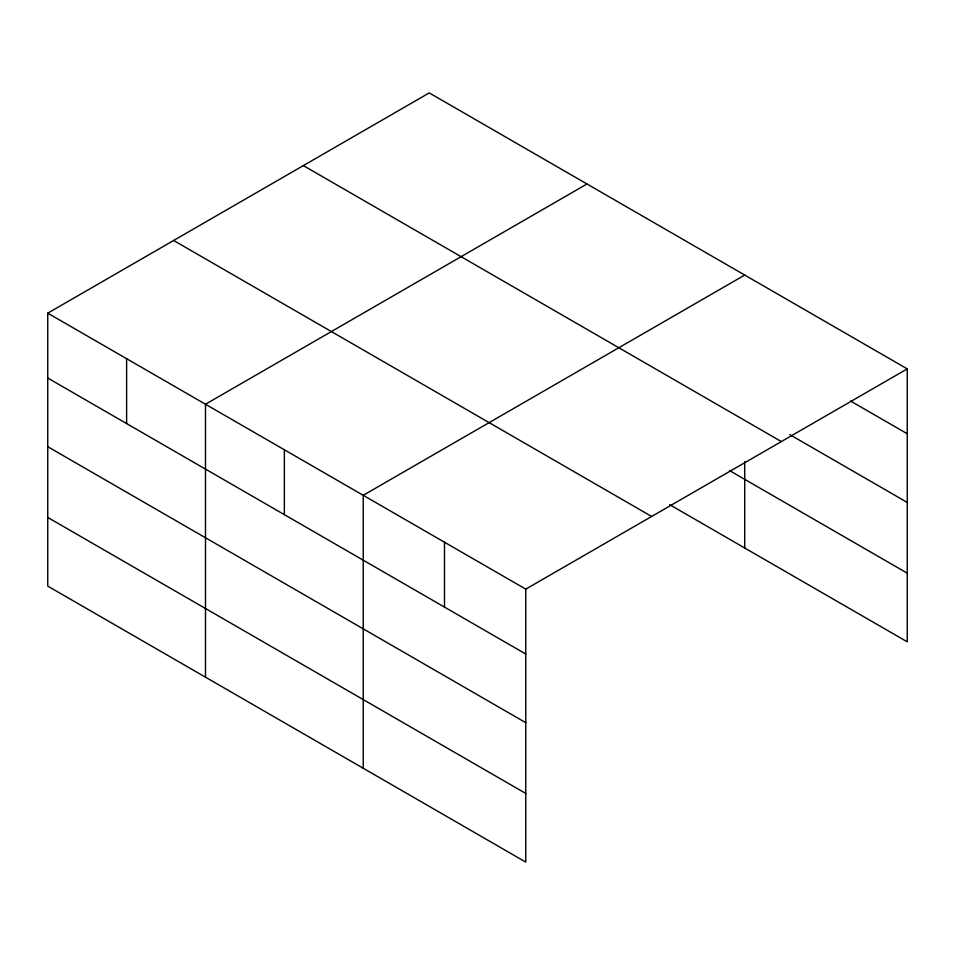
<?xml version="1.0" encoding="UTF-8"?>
<svg xmlns="http://www.w3.org/2000/svg" width="955" height="955" viewBox="0 0 955 955"><rect width="100%" height="100%" fill="white"/><g stroke="black" fill="none" stroke-linecap="round" stroke-linejoin="round"><path stroke-width="1.43" d="M669.67 504.67L907.25 641.832L907.25 368.893L429.237 92.91L47.75 313.168L47.75 586.107L525.763 862.09L525.763 589.139L47.75 313.168M586.979 183.993L205.492 404.24L205.492 677.179M744.721 275.064L363.234 495.311L363.234 768.25M525.763 589.139L907.25 368.893M850.499 400.993L907.25 433.761M789.869 434.656L907.25 502.426M303.344 165.597L781.357 441.58M729.465 470.529L907.25 573.167M173.643 240.481L651.656 516.464M47.75 378.037L525.763 654.02M47.75 446.701L525.763 722.672M47.75 517.443L525.763 793.426M744.721 461.647L744.721 548.003M444.493 542.225L444.493 607.094M284.363 449.769L284.363 514.649M126.621 358.698L126.621 423.578"/></g></svg>
